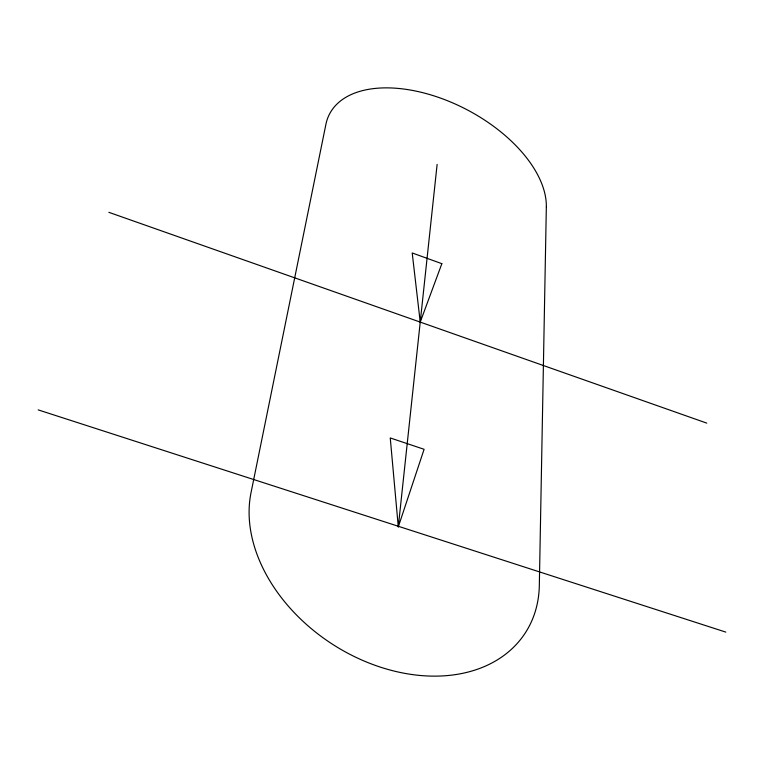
<?xml version="1.0" encoding="UTF-8"?>
<svg xmlns="http://www.w3.org/2000/svg" width="764" height="764" viewBox="0 0 764 764"><rect width="100%" height="100%" fill="white"/><g stroke="black" fill="none" stroke-linecap="round" stroke-linejoin="round"><path stroke-width="1.15" d="M398.292 526.893L390.251 437.953L424.096 449.299L398.292 526.893L437.123 164.413M38.2 409.886L725.8 632.105M108.87 212.325L706.767 423.122M546.336 206.996L539.327 585.377A156.248 114.457 33 0 1 381.274 667.421A156.248 114.457 33 0 1 251.012 492.751L325.913 124.303A119.852 67.576 27.7 0 1 443.301 99.11A119.852 67.576 27.7 0 1 546.336 206.996M441.85 263.675L420.229 322.102L412.207 252.96L441.85 263.675"/></g></svg>
